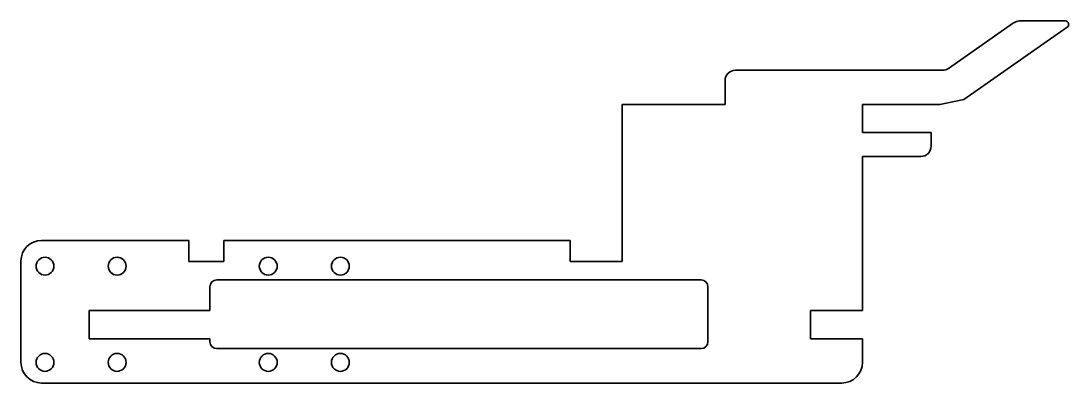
# Model space of a CAD drawing. Header units: inches. Extents: x 0 to 305, y 0 to 105.
import ezdxf

# ---------------------------------------------------------------- set-up
doc = ezdxf.new("R2010")
doc.units = ezdxf.units.IN
doc.header["$MEASUREMENT"] = 0
doc.layers.add('SIMUMAK Visible (ISO)', color=7, linetype='Continuous', lineweight=35)

# ---------------------------------------------------------------- blocks, each defined once
blk = doc.blocks.new('CD-IND-31-MEDCSU-01_Sheet_5_CD-IND-31-MEDCSU-01')
at = {"layer": 'SIMUMAK Visible (ISO)'}
for p, q in [((136.49, 52.13), (117.57, 38.87)), ((151.53, 52.67), (138.22, 52.67)), ((122.01, 29.78), (152.11, 50.85)), ((115.85, 38.33), (55.47, 38.33)), ((52.47, 35.33), (52.47, 28.33)), ((22.47, -17.27), (22.47, 28.33)), ((22.47, 28.33), (52.47, 28.33)), ((92.47, 28.33), (114.97, 28.33)), ((92.47, 28.33), (92.47, 20.23)), ((114.97, 28.33), (122.01, 29.78)), ((112.47, 20.23), (92.47, 20.23)), ((112.47, 16.23), (112.47, 20.23)), ((92.47, 13.23), (109.47, 13.23)), ((92.47, 13.23), (92.47, -31.57)), ((-146.53, -11.17), (-103.63, -11.17)), ((-103.63, -17.27), (-103.63, -11.17)), ((-93.43, -11.17), (-93.43, -17.27)), ((-93.43, -11.17), (7.37, -11.17)), ((7.37, -17.27), (7.37, -11.17)), ((-152.53, -17.17), (-152.53, -46.67)), ((-93.43, -17.27), (-103.63, -17.27)), ((22.47, -17.27), (7.37, -17.27)), ((-95.53, -22.67), (45.47, -22.67)), ((-97.53, -31.57), (-97.53, -24.67)), ((47.47, -24.67), (47.47, -40.67)), ((-132.63, -39.77), (-132.63, -31.57)), ((-132.63, -31.57), (-97.53, -31.57)), ((77.37, -31.57), (92.47, -31.57)), ((77.37, -39.77), (77.37, -31.57)), ((-97.53, -39.77), (-132.63, -39.77)), ((-97.53, -40.67), (-97.53, -39.77)), ((45.47, -42.67), (-95.53, -42.67)), ((92.47, -39.77), (77.37, -39.77)), ((92.47, -39.77), (92.47, -46.67)), ((86.47, -52.67), (-146.53, -52.67))]:
    blk.add_line(p, q, dxfattribs=at)
for centre in [(-145.53, -18.67), (-124.53, -18.67), (-80.53, -18.67), (-59.53, -18.67), (-145.53, -46.67), (-124.53, -46.67), (-80.53, -46.67), (-59.53, -46.67)]:
    blk.add_circle(centre, 2.6, dxfattribs=at)
at = {"layer": 'SIMUMAK Visible (ISO)', "extrusion": (0, 0, -1)}
for centre, radius, start, end in [((-138.22, 49.67), 3, 55, 90), ((-151.53, 51.67), 1, 90, 235), ((-55.47, 35.33), 3, 0, 90), ((-109.47, 16.23), 3, 180, 270), ((146.53, -17.17), 6, 0, 90), ((146.53, -46.67), 6, 270, 360), ((-86.47, -46.67), 6, 180, 270)]:
    blk.add_arc(centre, radius, start, end, dxfattribs=at)
at = {"layer": 'SIMUMAK Visible (ISO)'}
for centre, radius, start, end in [((115.85, 41.33), 3, 270, 305), ((-95.53, -24.67), 2, 90, 180), ((45.47, -24.67), 2, 0, 90), ((-95.53, -40.67), 2, 180, 270), ((45.47, -40.67), 2, 270, 360)]:
    blk.add_arc(centre, radius, start, end, dxfattribs=at)

msp = doc.modelspace()

# ---------------------------------------------------------------- block references
msp.add_blockref('CD-IND-31-MEDCSU-01_Sheet_5_CD-IND-31-MEDCSU-01', (152.53, 52.67))

doc.saveas('drawing.dxf')
